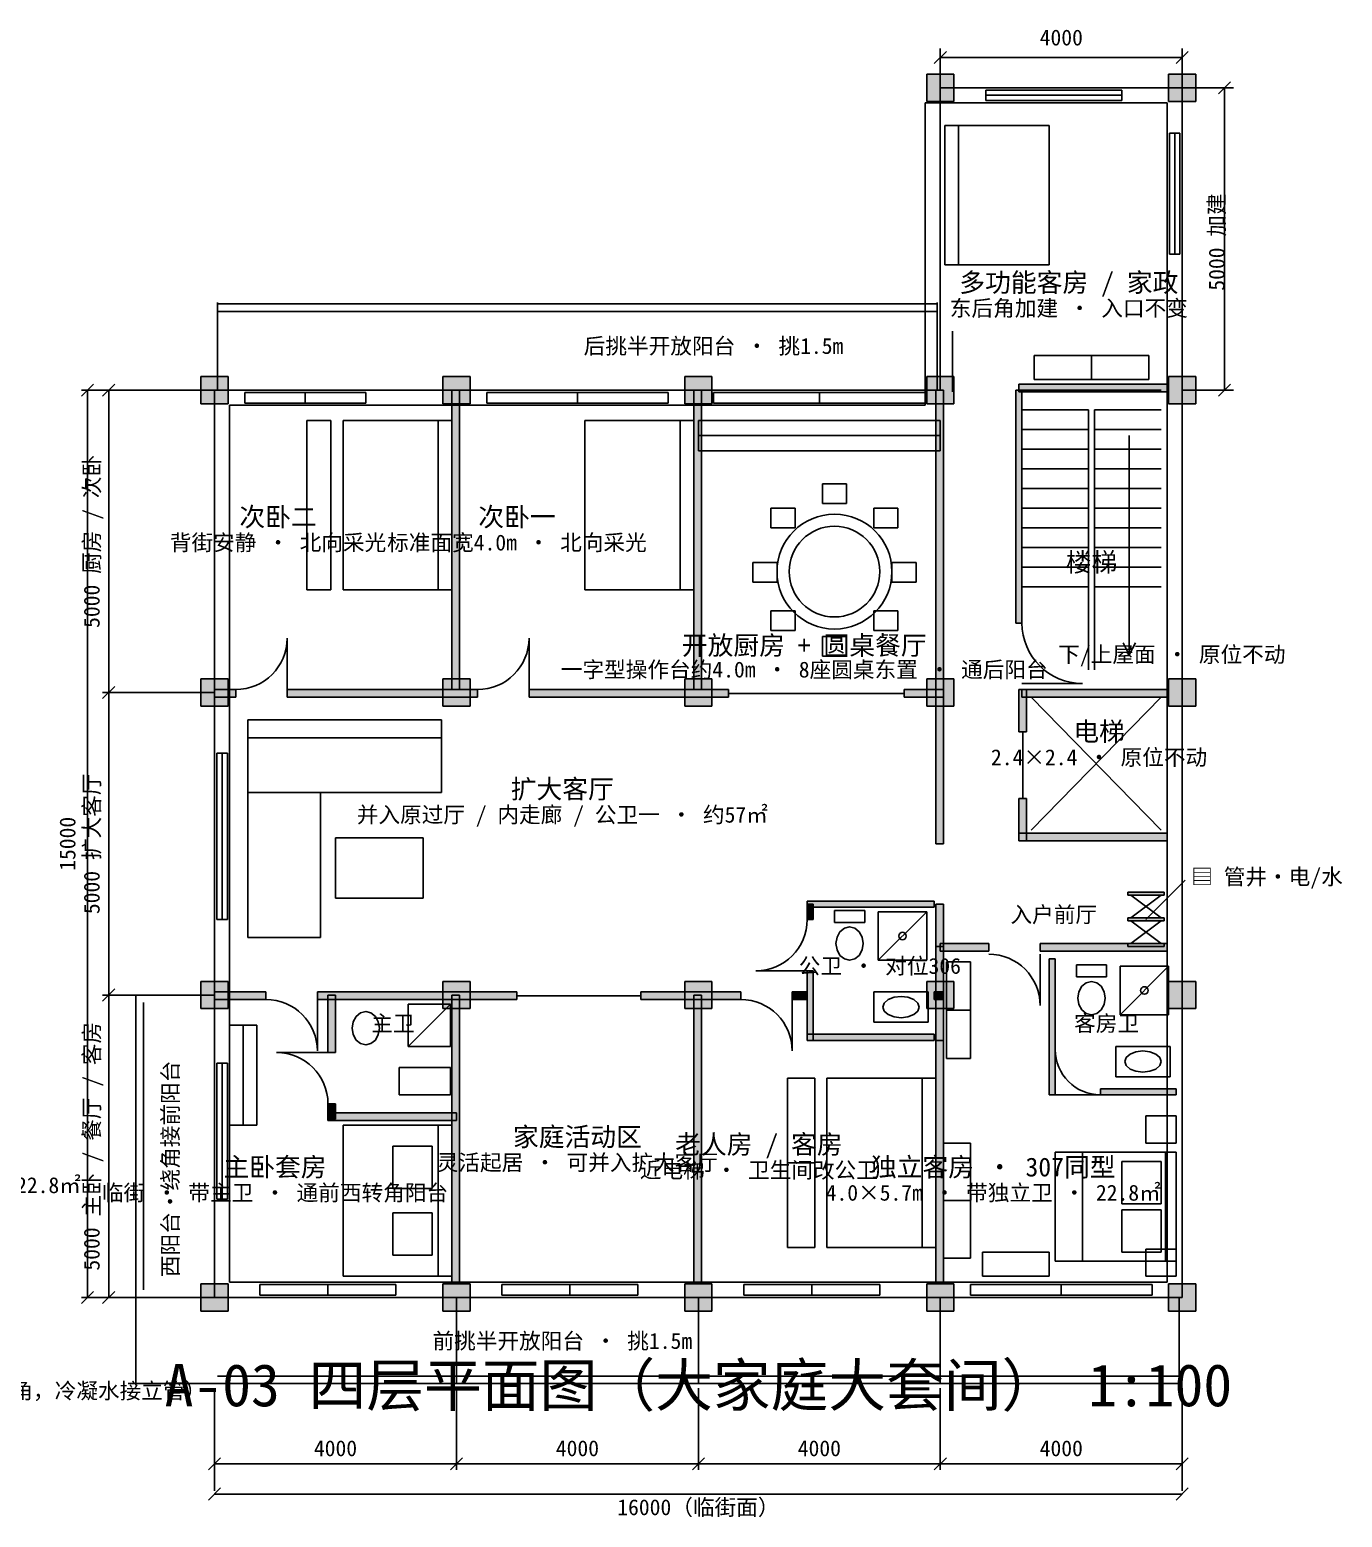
# Model space of a CAD drawing. Extents: x -1559 to 126850, y -3634 to 20959.
# Drawn here: x 40945 to 62646, y -3634 to 20959 of the extents above; entities that cross this region are included whole.
import ezdxf
from ezdxf.enums import TextEntityAlignment as Align

# ---------------------------------------------------------------- set-up
doc = ezdxf.new("R2010")
doc.units = 0
for name, color, linetype in [('COLUMN', 7, 'CONTINUOUS'), ('DIM', 1, 'CONTINUOUS'), ('DOOR', 3, 'CONTINUOUS'), ('FURN', 8, 'CONTINUOUS'), ('HVAC', 6, 'CONTINUOUS'), ('TXT', 2, 'CONTINUOUS'), ('WALL', 7, 'CONTINUOUS'), ('WINDOW', 4, 'CONTINUOUS')]:
    doc.layers.add(name, color=color, linetype=linetype)
doc.styles.add('wqy-unicode', font='simhei.ttf')

msp = doc.modelspace()

# ---------------------------------------------------------------- linework, layer by layer
at = {"layer": 'COLUMN'}
for p, q in [((56225, 20225), (55775, 20225)), ((55775, 20225), (55775, 19775)), ((56225, 19775), (56225, 20225)), ((60225, 20225), (59775, 20225)), ((59775, 20225), (59775, 19775)), ((60225, 19775), (60225, 20225)), ((55775, 19775), (56225, 19775)), ((59775, 19775), (60225, 19775)), ((44225, 15225), (43775, 15225)), ((43775, 15225), (43775, 14775)), ((44225, 14775), (44225, 15225)), ((48225, 15225), (47775, 15225)), ((47775, 15225), (47775, 14775)), ((48225, 14775), (48225, 15225)), ((52225, 15225), (51775, 15225)), ((51775, 15225), (51775, 14775)), ((52225, 14775), (52225, 15225)), ((56225, 15225), (55775, 15225)), ((55775, 15225), (55775, 14775)), ((56225, 14775), (56225, 15225)), ((60225, 15225), (59775, 15225)), ((59775, 15225), (59775, 14775)), ((60225, 14775), (60225, 15225)), ((43775, 14775), (44225, 14775)), ((47775, 14775), (48225, 14775)), ((51775, 14775), (52225, 14775)), ((55775, 14775), (56225, 14775)), ((59775, 14775), (60225, 14775)), ((44225, 10225), (43775, 10225)), ((43775, 10225), (43775, 9775)), ((44225, 9775), (44225, 10225)), ((48225, 10225), (47775, 10225)), ((47775, 10225), (47775, 9775)), ((48225, 9775), (48225, 10225)), ((52225, 10225), (51775, 10225)), ((51775, 10225), (51775, 9775)), ((52225, 9775), (52225, 10225)), ((56225, 10225), (55775, 10225)), ((55775, 10225), (55775, 9775)), ((56225, 9775), (56225, 10225)), ((60225, 10225), (59775, 10225)), ((59775, 10225), (59775, 9775)), ((60225, 9775), (60225, 10225)), ((43775, 9775), (44225, 9775)), ((47775, 9775), (48225, 9775)), ((51775, 9775), (52225, 9775)), ((55775, 9775), (56225, 9775)), ((59775, 9775), (60225, 9775)), ((44225, 5225), (43775, 5225)), ((43775, 5225), (43775, 4775)), ((44225, 4775), (44225, 5225)), ((48225, 5225), (47775, 5225)), ((47775, 5225), (47775, 4775)), ((48225, 4775), (48225, 5225)), ((52225, 5225), (51775, 5225)), ((51775, 5225), (51775, 4775)), ((52225, 4775), (52225, 5225)), ((56225, 5225), (55775, 5225)), ((55775, 5225), (55775, 4775)), ((56225, 4775), (56225, 5225)), ((60225, 5225), (59775, 5225)), ((59775, 5225), (59775, 4775)), ((60225, 4775), (60225, 5225)), ((43775, 4775), (44225, 4775)), ((47775, 4775), (48225, 4775)), ((51775, 4775), (52225, 4775)), ((55775, 4775), (56225, 4775)), ((59775, 4775), (60225, 4775)), ((44225, 225), (43775, 225)), ((43775, 225), (43775, -225)), ((44225, -225), (44225, 225)), ((48225, 225), (47775, 225)), ((47775, 225), (47775, -225)), ((48225, -225), (48225, 225)), ((52225, 225), (51775, 225)), ((51775, 225), (51775, -225)), ((52225, -225), (52225, 225)), ((56225, 225), (55775, 225)), ((55775, 225), (55775, -225)), ((56225, -225), (56225, 225)), ((60225, 225), (59775, 225)), ((59775, 225), (59775, -225)), ((60225, -225), (60225, 225)), ((43775, -225), (44225, -225)), ((47775, -225), (48225, -225)), ((51775, -225), (52225, -225)), ((55775, -225), (56225, -225)), ((59775, -225), (60225, -225))]:
    msp.add_line(p, q, dxfattribs=at)
for points in [[(55775, 19775), (56225, 19775), (55775, 20225), (56225, 20225)], [(59775, 19775), (60225, 19775), (59775, 20225), (60225, 20225)], [(43775, 14775), (44225, 14775), (43775, 15225), (44225, 15225)], [(47775, 14775), (48225, 14775), (47775, 15225), (48225, 15225)], [(51775, 14775), (52225, 14775), (51775, 15225), (52225, 15225)], [(55775, 14775), (56225, 14775), (55775, 15225), (56225, 15225)], [(59775, 14775), (60225, 14775), (59775, 15225), (60225, 15225)], [(43775, 9775), (44225, 9775), (43775, 10225), (44225, 10225)], [(47775, 9775), (48225, 9775), (47775, 10225), (48225, 10225)], [(51775, 9775), (52225, 9775), (51775, 10225), (52225, 10225)], [(55775, 9775), (56225, 9775), (55775, 10225), (56225, 10225)], [(59775, 9775), (60225, 9775), (59775, 10225), (60225, 10225)], [(43775, 4775), (44225, 4775), (43775, 5225), (44225, 5225)], [(47775, 4775), (48225, 4775), (47775, 5225), (48225, 5225)], [(51775, 4775), (52225, 4775), (51775, 5225), (52225, 5225)], [(55775, 4775), (56225, 4775), (55775, 5225), (56225, 5225)], [(59775, 4775), (60225, 4775), (59775, 5225), (60225, 5225)], [(43775, -225), (44225, -225), (43775, 225), (44225, 225)], [(47775, -225), (48225, -225), (47775, 225), (48225, 225)], [(51775, -225), (52225, -225), (51775, 225), (52225, 225)], [(55775, -225), (56225, -225), (55775, 225), (56225, 225)], [(59775, -225), (60225, -225), (59775, 225), (60225, 225)]]:
    msp.add_solid(points, dxfattribs=at)
at = {"layer": 'DIM'}
for p, q in [((55900, 20400), (56100, 20600)), ((56000, 20000), (56000, 20650)), ((56000, 20500), (60000, 20500)), ((59900, 20400), (60100, 20600)), ((60000, 20000), (60000, 20650)), ((60000, 20000), (60850, 20000)), ((60600, 19900), (60800, 20100)), ((60700, 20000), (60700, 15000)), ((41800, 14900), (42000, 15100)), ((42150, 14900), (42350, 15100)), ((60600, 14900), (60800, 15100)), ((44000, 15000), (41800, 15000)), ((41900, 15000), (41900, 0)), ((42250, 15000), (42250, 0)), ((60000, 15000), (60850, 15000)), ((42150, 9900), (42350, 10100)), ((44000, 10000), (42150, 10000)), ((42150, 4900), (42350, 5100)), ((44000, 5000), (42150, 5000)), ((41800, -100), (42000, 100)), ((44000, 0), (41800, 0)), ((42150, -100), (42350, 100)), ((44000, -1500), (44000, -3200)), ((48000, -1500), (48000, -2850)), ((52000, -1500), (52000, -2850)), ((56000, -1500), (56000, -2850)), ((60000, -1500), (60000, -3200)), ((43900, -2850), (44100, -2650)), ((47900, -2850), (48100, -2650)), ((51900, -2850), (52100, -2650)), ((55900, -2850), (56100, -2650)), ((59900, -2850), (60100, -2650)), ((44000, -2750), (60000, -2750)), ((43900, -3350), (44100, -3150)), ((59900, -3350), (60100, -3150)), ((44000, -3250), (60000, -3250))]:
    msp.add_line(p, q, dxfattribs=at)
at = {"layer": 'DOOR'}
for p, q in [((56200, 14975), (56200, 15975)), ((45200, 10050), (45200, 10900)), ((49200, 10050), (49200, 10900)), ((57350, 10150), (58350, 10150)), ((57650, 5675), (57650, 4825)), ((53800, 5400), (52950, 5400)), ((45700, 4925), (45700, 4075)), ((53550, 4925), (53550, 4075)), ((45875, 4050), (45025, 4050)), ((57900, 3350), (58650, 3350))]:
    msp.add_line(p, q, dxfattribs=at)
for centre, radius, start, end in [((58350, 11150), 1000, 180, 270), ((44350, 10900), 850, 270, 0), ((48350, 10900), 850, 270, 0), ((52950, 6250), 850, 270, 0), ((56800, 4825), 850, 0, 90), ((44850, 4075), 850, 0, 90), ((52700, 4075), 850, 0, 90), ((45025, 3200), 850, 0, 90), ((58650, 4100), 750, 180, 270)]:
    msp.add_arc(centre, radius, start, end, dxfattribs=at)
at = {"layer": 'FURN'}
for p, q in [((56075, 19375), (57800, 19375)), ((56075, 17075), (56075, 19375)), ((56075, 19375), (56300, 19375)), ((56075, 17075), (56075, 19375)), ((56300, 19375), (56300, 17075)), ((57800, 19375), (57800, 17075)), ((57800, 17075), (56075, 17075)), ((56300, 17075), (56075, 17075)), ((44050, 16450), (44050, 15000)), ((55950, 16425), (44050, 16425)), ((55950, 16300), (44050, 16300)), ((55950, 16450), (55950, 15000)), ((57550, 15575), (59450, 15575)), ((57550, 15175), (57550, 15575)), ((58500, 15575), (58500, 15175)), ((59450, 15575), (59450, 15175)), ((59450, 15175), (57550, 15175)), ((59650, 15000), (57350, 15000)), ((58450, 14675), (57350, 14675)), ((58450, 14675), (58450, 10375)), ((59650, 14675), (58550, 14675)), ((58550, 14675), (58550, 10375)), ((45525, 14500), (45925, 14500)), ((45525, 11700), (45525, 14500)), ((45925, 14500), (45925, 11700)), ((46125, 14500), (47925, 14500)), ((46125, 11700), (46125, 14500)), ((47700, 14500), (47925, 14500)), ((47700, 11700), (47700, 14500)), ((47925, 14500), (47925, 11700)), ((47925, 14500), (47925, 11700)), ((50125, 14500), (51925, 14500)), ((50125, 11700), (50125, 14500)), ((51700, 14500), (51925, 14500)), ((51700, 11700), (51700, 14500)), ((51925, 14500), (51925, 11700)), ((51925, 14500), (51925, 11700)), ((52000, 14500), (56000, 14500)), ((52000, 14000), (52000, 14500)), ((56000, 14500), (56000, 14000)), ((58450, 14350), (57350, 14350)), ((59650, 14350), (58550, 14350)), ((56000, 14250), (52000, 14250)), ((58450, 14025), (57350, 14025)), ((59650, 14025), (58550, 14025)), ((59125, 14250), (59125, 10625)), ((56000, 14000), (52000, 14000)), ((58450, 13700), (57350, 13700)), ((59650, 13700), (58550, 13700)), ((54050, 13450), (54450, 13450)), ((54050, 13125), (54050, 13450)), ((54450, 13450), (54450, 13125)), ((58450, 13375), (57350, 13375)), ((59650, 13375), (58550, 13375)), ((53200, 13050), (53600, 13050)), ((53200, 12725), (53200, 13050)), ((53600, 13050), (53600, 12725)), ((54450, 13125), (54050, 13125)), ((54900, 13050), (55300, 13050)), ((54900, 12725), (54900, 13050)), ((55300, 13050), (55300, 12725)), ((58450, 13050), (57350, 13050)), ((59650, 13050), (58550, 13050)), ((53600, 12725), (53200, 12725)), ((55300, 12725), (54900, 12725)), ((58450, 12725), (57350, 12725)), ((59650, 12725), (58550, 12725)), ((58450, 12400), (57350, 12400)), ((59650, 12400), (58550, 12400)), ((52900, 12150), (53300, 12150)), ((52900, 11825), (52900, 12150)), ((53300, 12150), (53300, 11825)), ((55200, 12150), (55600, 12150)), ((55200, 11825), (55200, 12150)), ((55600, 12150), (55600, 11825)), ((58450, 12075), (57350, 12075)), ((59650, 12075), (58550, 12075)), ((53300, 11825), (52900, 11825)), ((55600, 11825), (55200, 11825)), ((45925, 11700), (45525, 11700)), ((47925, 11700), (46125, 11700)), ((47925, 11700), (47700, 11700)), ((51925, 11700), (50125, 11700)), ((51925, 11700), (51700, 11700)), ((58450, 11750), (57350, 11750)), ((59650, 11750), (58550, 11750)), ((53200, 11350), (53600, 11350)), ((53200, 11025), (53200, 11350)), ((53600, 11350), (53600, 11025)), ((54900, 11350), (55300, 11350)), ((54900, 11025), (54900, 11350)), ((55300, 11350), (55300, 11025)), ((53600, 11025), (53200, 11025)), ((54050, 10925), (54450, 10925)), ((54050, 10600), (54050, 10925)), ((54450, 10925), (54450, 10600)), ((55300, 11025), (54900, 11025)), ((59125, 10625), (59025, 10825)), ((59225, 10825), (59125, 10625)), ((54450, 10600), (54050, 10600)), ((59650, 9925), (57500, 7725)), ((57500, 9925), (59650, 7725)), ((44550, 9550), (47750, 9550)), ((44550, 8350), (44550, 9550)), ((47750, 9550), (47750, 8350)), ((47750, 9250), (44550, 9250)), ((47750, 8350), (44550, 8350)), ((44550, 8350), (45750, 8350)), ((44550, 5950), (44550, 8350)), ((45750, 8350), (45750, 5950)), ((46000, 7600), (47450, 7600)), ((46000, 6600), (46000, 7600)), ((47450, 7600), (47450, 6600)), ((59650, 6650), (59150, 6275)), ((59150, 6650), (59650, 6275)), ((47450, 6600), (46000, 6600)), ((54250, 6400), (54750, 6400)), ((54250, 6200), (54250, 6400)), ((54750, 6400), (54750, 6200)), ((54750, 6200), (54250, 6200)), ((54975, 6375), (55775, 6375)), ((54975, 5575), (54975, 6375)), ((55775, 6375), (54975, 5575)), ((55775, 6375), (55775, 5575)), ((59650, 6225), (59150, 5850)), ((59150, 6225), (59650, 5850)), ((45750, 5950), (44550, 5950)), ((54275, 5850), (54292.1, 5955.2)), ((54292.1, 5955.2), (54340.9, 6044.5)), ((54340.9, 6044.5), (54413.9, 6104.1)), ((54413.9, 6104.1), (54500, 6125)), ((54500, 6125), (54586.1, 6104.1)), ((54586.1, 6104.1), (54659.1, 6044.5)), ((54659.1, 6044.5), (54707.9, 5955.2)), ((54707.9, 5955.2), (54725, 5850)), ((54292.1, 5744.8), (54275, 5850)), ((54340.9, 5655.5), (54292.1, 5744.8)), ((54707.9, 5744.8), (54659.1, 5655.5)), ((54725, 5850), (54707.9, 5744.8)), ((54413.9, 5595.9), (54340.9, 5655.5)), ((54500, 5575), (54413.9, 5595.9)), ((54586.1, 5595.9), (54500, 5575)), ((54659.1, 5655.5), (54586.1, 5595.9)), ((55775, 5575), (54975, 5575)), ((56100, 5550), (56500, 5550)), ((56100, 3950), (56100, 5550)), ((56500, 5550), (56500, 3950)), ((58250, 5500), (58750, 5500)), ((58250, 5300), (58250, 5500)), ((58750, 5500), (58750, 5300)), ((58975, 5475), (59775, 5475)), ((58975, 4675), (58975, 5475)), ((59775, 5475), (58975, 4675)), ((59775, 5475), (59775, 4675)), ((58750, 5300), (58250, 5300)), ((58340.9, 5144.5), (58413.9, 5204.1)), ((58413.9, 5204.1), (58500, 5225)), ((58500, 5225), (58586.1, 5204.1)), ((58586.1, 5204.1), (58659.1, 5144.5)), ((44000, 5000), (42700, 5000)), ((42700, 5000), (42700, -1450)), ((54900, 5050), (55800, 5050)), ((54900, 4550), (54900, 5050)), ((55072.8, 4867), (55137.9, 4923.7)), ((55137.9, 4923.7), (55235.2, 4961.7)), ((55235.2, 4961.7), (55350, 4975)), ((55350, 4975), (55464.8, 4961.7)), ((55464.8, 4961.7), (55562.1, 4923.7)), ((55562.1, 4923.7), (55627.2, 4867)), ((55800, 5050), (55800, 4550)), ((58275, 4950), (58292.1, 5055.2)), ((58292.1, 4844.8), (58275, 4950)), ((58292.1, 5055.2), (58340.9, 5144.5)), ((58659.1, 5144.5), (58707.9, 5055.2)), ((58707.9, 5055.2), (58725, 4950)), ((58725, 4950), (58707.9, 4844.8)), ((42825, 4875), (42825, 125)), ((46340.9, 4644.5), (46413.9, 4704.1)), ((46413.9, 4704.1), (46500, 4725)), ((46500, 4725), (46586.1, 4704.1)), ((46586.1, 4704.1), (46659.1, 4644.5)), ((47200, 4850), (47900, 4850)), ((47200, 4150), (47200, 4850)), ((47900, 4850), (47200, 4150)), ((47900, 4850), (47900, 4150)), ((55050, 4800), (55072.8, 4867)), ((55072.8, 4733), (55050, 4800)), ((55137.9, 4676.3), (55072.8, 4733)), ((55235.2, 4638.3), (55137.9, 4676.3)), ((55562.1, 4676.3), (55464.8, 4638.3)), ((55627.2, 4733), (55562.1, 4676.3)), ((55627.2, 4867), (55650, 4800)), ((55650, 4800), (55627.2, 4733)), ((56500, 4750), (56100, 4750)), ((58340.9, 4755.5), (58292.1, 4844.8)), ((58413.9, 4695.9), (58340.9, 4755.5)), ((58500, 4675), (58413.9, 4695.9)), ((58586.1, 4695.9), (58500, 4675)), ((58659.1, 4755.5), (58586.1, 4695.9)), ((58707.9, 4844.8), (58659.1, 4755.5)), ((59775, 4675), (58975, 4675)), ((44250, 4500), (44700, 4500)), ((44250, 2850), (44250, 4500)), ((44475, 4500), (44475, 2850)), ((44700, 4500), (44700, 2850)), ((46275, 4450), (46292.1, 4555.2)), ((46292.1, 4344.8), (46275, 4450)), ((46292.1, 4555.2), (46340.9, 4644.5)), ((46659.1, 4644.5), (46707.9, 4555.2)), ((46707.9, 4555.2), (46725, 4450)), ((46725, 4450), (46707.9, 4344.8)), ((55800, 4550), (54900, 4550)), ((55350, 4625), (55235.2, 4638.3)), ((55464.8, 4638.3), (55350, 4625)), ((46340.9, 4255.5), (46292.1, 4344.8)), ((46413.9, 4195.9), (46340.9, 4255.5)), ((46500, 4175), (46413.9, 4195.9)), ((46586.1, 4195.9), (46500, 4175)), ((46659.1, 4255.5), (46586.1, 4195.9)), ((46707.9, 4344.8), (46659.1, 4255.5)), ((47900, 4150), (47200, 4150)), ((56500, 3950), (56100, 3950)), ((58900, 4150), (59800, 4150)), ((58900, 3650), (58900, 4150)), ((59050, 3900), (59072.8, 3967)), ((59072.8, 3967), (59137.9, 4023.7)), ((59137.9, 4023.7), (59235.2, 4061.7)), ((59235.2, 4061.7), (59350, 4075)), ((59350, 4075), (59464.8, 4061.7)), ((59464.8, 4061.7), (59562.1, 4023.7)), ((59562.1, 4023.7), (59627.2, 3967)), ((59627.2, 3967), (59650, 3900)), ((59800, 4150), (59800, 3650)), ((47050, 3800), (47900, 3800)), ((47050, 3350), (47050, 3800)), ((47900, 3800), (47900, 3350)), ((59072.8, 3833), (59050, 3900)), ((59137.9, 3776.3), (59072.8, 3833)), ((59235.2, 3738.3), (59137.9, 3776.3)), ((59350, 3725), (59235.2, 3738.3)), ((59464.8, 3738.3), (59350, 3725)), ((59562.1, 3776.3), (59464.8, 3738.3)), ((59627.2, 3833), (59562.1, 3776.3)), ((59650, 3900), (59627.2, 3833)), ((53475, 3625), (53925, 3625)), ((53475, 825), (53475, 3625)), ((53925, 3625), (53925, 825)), ((54125, 3625), (55925, 3625)), ((54125, 825), (54125, 3625)), ((55700, 3625), (55925, 3625)), ((55700, 825), (55700, 3625)), ((55925, 3625), (55925, 825)), ((55925, 3625), (55925, 825)), ((59800, 3650), (58900, 3650)), ((47900, 3350), (47050, 3350)), ((59400, 3000), (59900, 3000)), ((59400, 2550), (59400, 3000)), ((59900, 3000), (59900, 2550)), ((44700, 2850), (44250, 2850)), ((46125, 2850), (47925, 2850)), ((46125, 350), (46125, 2850)), ((47700, 2850), (47925, 2850)), ((47700, 350), (47700, 2850)), ((47925, 2850), (47925, 350)), ((47925, 2850), (47925, 350)), ((46950, 2500), (47600, 2500)), ((46950, 1800), (46950, 2500)), ((47600, 2500), (47600, 1800)), ((56050, 2550), (56500, 2550)), ((56050, 650), (56050, 2550)), ((56500, 2550), (56500, 650)), ((59900, 2550), (59400, 2550)), ((53925, 2225), (53475, 2225)), ((57900, 2400), (59900, 2400)), ((57900, 600), (57900, 2400)), ((58350, 2400), (58350, 600)), ((59000, 2250), (59650, 2250)), ((59000, 1550), (59000, 2250)), ((59650, 2250), (59650, 1550)), ((59725, 2400), (59900, 2400)), ((59725, 600), (59725, 2400)), ((59900, 2400), (59900, 600)), ((59900, 2400), (59900, 600)), ((47600, 1800), (46950, 1800)), ((56500, 1600), (56050, 1600)), ((59650, 1550), (59000, 1550)), ((46950, 1400), (47600, 1400)), ((46950, 700), (46950, 1400)), ((47600, 1400), (47600, 700)), ((59000, 1450), (59650, 1450)), ((59000, 750), (59000, 1450)), ((59650, 1450), (59650, 750)), ((53925, 825), (53475, 825)), ((55925, 825), (54125, 825)), ((55925, 825), (55700, 825)), ((56700, 750), (57800, 750)), ((56700, 350), (56700, 750)), ((57800, 750), (57800, 350)), ((59650, 750), (59000, 750)), ((59400, 800), (59900, 800)), ((59400, 350), (59400, 800)), ((59900, 800), (59900, 350)), ((47600, 700), (46950, 700)), ((56500, 650), (56050, 650)), ((59900, 600), (57900, 600)), ((59900, 600), (59725, 600)), ((47925, 350), (46125, 350)), ((47925, 350), (47700, 350)), ((57800, 350), (56700, 350)), ((59900, 350), (59400, 350)), ((48000, 0), (48000, -1425)), ((52000, 0), (52000, -1425)), ((56000, 0), (56000, -1425)), ((59950, 0), (59950, -1425)), ((59950, -1425), (42700, -1425)), ((59950, -1300), (44050, -1300))]:
    msp.add_line(p, q, dxfattribs=at)
for centre, radius in [((54250, 12000), 950), ((54250, 12000), 750), ((55375, 5975), 62.5), ((59375, 5075), 62.5)]:
    msp.add_circle(centre, radius, dxfattribs=at)
at = {"layer": 'HVAC'}
msp.add_line((59400, 6250), (60050, 6900), dxfattribs=at)
at = {"layer": 'WALL'}
for p, q in [((56000, 15000), (56000, 20000)), ((56000, 20000), (60000, 20000)), ((60000, 20000), (60000, 0)), ((55750, 14750), (55750, 19750)), ((55750, 19750), (59750, 19750)), ((59750, 19750), (59750, 250)), ((59750, 15100), (57300, 15100)), ((57300, 15100), (57300, 14975)), ((59750, 14975), (59750, 15100)), ((44000, 0), (44000, 15000)), ((44000, 15000), (56000, 15000)), ((48050, 15000), (47925, 15000)), ((47925, 15000), (47925, 10050)), ((48050, 10050), (48050, 15000)), ((52050, 15000), (51925, 15000)), ((51925, 15000), (51925, 10050)), ((52050, 10050), (52050, 15000)), ((56050, 15000), (55925, 15000)), ((55925, 15000), (55925, 7500)), ((56050, 7500), (56050, 15000)), ((57350, 15000), (57250, 15000)), ((57250, 15000), (57250, 11150)), ((57300, 14975), (59750, 14975)), ((57350, 11150), (57350, 15000)), ((44250, 250), (44250, 14750)), ((44250, 14750), (55750, 14750)), ((57250, 11150), (57350, 11150)), ((44350, 10050), (44000, 10050)), ((44000, 10050), (44000, 9925)), ((44000, 9925), (44350, 9925)), ((44350, 9925), (44350, 10050)), ((48350, 10050), (45200, 10050)), ((45200, 10050), (45200, 9925)), ((45200, 9925), (48350, 9925)), ((47925, 10050), (48050, 10050)), ((48350, 9925), (48350, 10050)), ((52500, 10050), (49200, 10050)), ((49200, 10050), (49200, 9925)), ((49200, 9925), (52500, 9925)), ((51925, 10050), (52050, 10050)), ((52500, 9925), (52500, 10050)), ((56050, 10050), (55400, 10050)), ((55400, 10050), (55400, 9925)), ((55400, 9925), (56050, 9925)), ((56050, 9925), (56050, 10050)), ((57425, 10050), (57300, 10050)), ((57300, 10050), (57300, 9350)), ((59750, 10050), (57350, 10050)), ((57350, 10050), (57350, 9925)), ((57350, 9925), (59750, 9925)), ((57425, 9350), (57425, 10050)), ((59750, 9925), (59750, 10050)), ((57300, 9350), (57425, 9350)), ((57425, 8250), (57300, 8250)), ((57300, 8250), (57300, 7550)), ((57425, 7550), (57425, 8250)), ((59750, 7675), (57300, 7675)), ((57300, 7675), (57300, 7550)), ((59750, 7550), (59750, 7675)), ((55925, 7500), (56050, 7500)), ((57300, 7550), (57425, 7550)), ((57300, 7550), (59750, 7550)), ((59700, 6700), (59100, 6700)), ((59100, 6700), (59100, 6650)), ((59100, 6650), (59700, 6650)), ((59700, 6650), (59700, 6700)), ((55900, 6550), (53800, 6550)), ((53800, 6550), (53800, 6450)), ((53900, 6500), (53800, 6500)), ((53800, 6500), (53800, 6250)), ((53800, 6450), (55900, 6450)), ((53900, 6250), (53900, 6500)), ((55900, 6450), (55900, 6550)), ((56050, 6500), (55925, 6500)), ((55925, 6500), (55925, 4250)), ((56050, 4250), (56050, 6500)), ((53800, 6250), (53900, 6250)), ((59700, 6275), (59100, 6275)), ((59100, 6275), (59100, 6225)), ((59100, 6225), (59700, 6225)), ((59700, 6225), (59700, 6275)), ((56050, 5800), (55925, 5800)), ((55925, 5800), (55925, 250)), ((56800, 5850), (56000, 5850)), ((56000, 5850), (56000, 5725)), ((56000, 5725), (56800, 5725)), ((56050, 250), (56050, 5800)), ((56800, 5725), (56800, 5850)), ((59750, 5850), (57650, 5850)), ((57650, 5850), (57650, 5725)), ((57650, 5725), (59750, 5725)), ((59700, 5850), (59100, 5850)), ((59100, 5850), (59100, 5800)), ((59100, 5800), (59700, 5800)), ((59700, 5800), (59700, 5850)), ((59750, 5725), (59750, 5850)), ((57900, 5600), (57800, 5600)), ((57800, 5600), (57800, 3350)), ((57900, 3350), (57900, 5600)), ((53900, 5400), (53800, 5400)), ((53800, 5400), (53800, 4250)), ((53900, 4250), (53900, 5400)), ((44850, 5050), (44000, 5050)), ((44000, 5050), (44000, 4925)), ((44000, 4925), (44850, 4925)), ((44850, 4925), (44850, 5050)), ((49000, 5050), (45700, 5050)), ((45700, 5050), (45700, 4925)), ((45700, 4925), (49000, 4925)), ((46000, 5000), (45875, 5000)), ((45875, 5000), (45875, 4050)), ((46000, 4050), (46000, 5000)), ((48050, 5000), (47925, 5000)), ((47925, 5000), (47925, 250)), ((48050, 250), (48050, 5000)), ((49000, 4925), (49000, 5050)), ((52700, 5050), (51050, 5050)), ((51050, 5050), (51050, 4925)), ((51050, 4925), (52700, 4925)), ((52050, 5000), (51925, 5000)), ((51925, 5000), (51925, 250)), ((52050, 250), (52050, 5000)), ((52700, 4925), (52700, 5050)), ((53800, 5050), (53550, 5050)), ((53550, 5050), (53550, 4925)), ((53550, 4925), (53800, 4925)), ((53800, 4925), (53800, 5050)), ((56050, 5050), (55900, 5050)), ((55900, 5050), (55900, 4925)), ((55900, 4925), (56050, 4925)), ((56050, 4925), (56050, 5050)), ((55900, 4350), (53800, 4350)), ((53800, 4350), (53800, 4250)), ((53800, 4250), (53900, 4250)), ((53800, 4250), (55900, 4250)), ((55900, 4250), (55900, 4350)), ((55925, 4250), (56050, 4250)), ((45875, 4050), (46000, 4050)), ((59900, 3450), (58650, 3450)), ((58650, 3450), (58650, 3350)), ((59900, 3350), (59900, 3450)), ((46000, 3200), (45875, 3200)), ((45875, 3200), (45875, 2950)), ((46000, 2950), (46000, 3200)), ((57800, 3350), (57900, 3350)), ((58650, 3350), (59900, 3350)), ((48000, 3050), (45875, 3050)), ((45875, 3050), (45875, 2925)), ((48000, 2925), (48000, 3050)), ((45875, 2950), (46000, 2950)), ((45875, 2925), (48000, 2925)), ((59750, 250), (44250, 250)), ((47925, 250), (48050, 250)), ((51925, 250), (52050, 250)), ((55925, 250), (56050, 250)), ((60000, 0), (44000, 0))]:
    msp.add_line(p, q, dxfattribs=at)
for points in [[(57300, 14975), (59750, 14975), (57300, 15100), (59750, 15100)], [(47925, 10050), (48050, 10050), (47925, 15000), (48050, 15000)], [(51925, 10050), (52050, 10050), (51925, 15000), (52050, 15000)], [(55925, 7500), (56050, 7500), (55925, 15000), (56050, 15000)], [(57250, 11150), (57350, 11150), (57250, 15000), (57350, 15000)], [(44000, 9925), (44350, 9925), (44000, 10050), (44350, 10050)], [(45200, 9925), (48350, 9925), (45200, 10050), (48350, 10050)], [(49200, 9925), (52500, 9925), (49200, 10050), (52500, 10050)], [(55400, 9925), (56050, 9925), (55400, 10050), (56050, 10050)], [(57300, 9350), (57425, 9350), (57300, 10050), (57425, 10050)], [(57350, 9925), (59750, 9925), (57350, 10050), (59750, 10050)], [(57300, 7550), (57425, 7550), (57300, 8250), (57425, 8250)], [(57300, 7550), (59750, 7550), (57300, 7675), (59750, 7675)], [(59100, 6650), (59700, 6650), (59100, 6700), (59700, 6700)], [(53800, 6450), (55900, 6450), (53800, 6550), (55900, 6550)], [(53800, 6250), (53900, 6250), (53800, 6500), (53900, 6500)], [(55925, 4250), (56050, 4250), (55925, 6500), (56050, 6500)], [(59100, 6225), (59700, 6225), (59100, 6275), (59700, 6275)], [(55925, 250), (56050, 250), (55925, 5800), (56050, 5800)], [(56000, 5725), (56800, 5725), (56000, 5850), (56800, 5850)], [(57650, 5725), (59750, 5725), (57650, 5850), (59750, 5850)], [(59100, 5800), (59700, 5800), (59100, 5850), (59700, 5850)], [(57800, 3350), (57900, 3350), (57800, 5600), (57900, 5600)], [(53800, 4250), (53900, 4250), (53800, 5400), (53900, 5400)], [(44000, 4925), (44850, 4925), (44000, 5050), (44850, 5050)], [(45700, 4925), (49000, 4925), (45700, 5050), (49000, 5050)], [(45875, 4050), (46000, 4050), (45875, 5000), (46000, 5000)], [(47925, 250), (48050, 250), (47925, 5000), (48050, 5000)], [(51050, 4925), (52700, 4925), (51050, 5050), (52700, 5050)], [(51925, 250), (52050, 250), (51925, 5000), (52050, 5000)], [(53550, 4925), (53800, 4925), (53550, 5050), (53800, 5050)], [(55900, 4925), (56050, 4925), (55900, 5050), (56050, 5050)], [(53800, 4250), (55900, 4250), (53800, 4350), (55900, 4350)], [(58650, 3350), (59900, 3350), (58650, 3450), (59900, 3450)], [(45875, 2950), (46000, 2950), (45875, 3200), (46000, 3200)], [(45875, 2925), (48000, 2925), (45875, 3050), (48000, 3050)]]:
    msp.add_solid(points, dxfattribs=at)
at = {"layer": 'WINDOW'}
for p, q in [((56750, 19962.5), (59000, 19962.5)), ((56750, 19787.5), (56750, 19962.5)), ((59000, 19962.5), (59000, 19787.5)), ((59000, 19875), (56750, 19875)), ((59000, 19787.5), (56750, 19787.5)), ((59787.5, 19250), (59962.5, 19250)), ((59787.5, 17250), (59787.5, 19250)), ((59875, 19250), (59875, 17250)), ((59962.5, 19250), (59962.5, 17250)), ((59962.5, 17250), (59787.5, 17250)), ((44500, 14962.5), (46500, 14962.5)), ((44500, 14787.5), (44500, 14962.5)), ((46500, 14787.5), (44500, 14787.5)), ((45500, 14950), (45500, 14800)), ((46500, 14962.5), (46500, 14787.5)), ((48500, 14962.5), (51500, 14962.5)), ((48500, 14787.5), (48500, 14962.5)), ((51500, 14787.5), (48500, 14787.5)), ((50000, 14950), (50000, 14800)), ((51500, 14962.5), (51500, 14787.5)), ((52250, 14962.5), (55750, 14962.5)), ((52250, 14787.5), (52250, 14962.5)), ((55750, 14787.5), (52250, 14787.5)), ((54000, 14950), (54000, 14800)), ((55750, 14962.5), (55750, 14787.5)), ((55400, 9987.5), (52500, 9987.5)), ((57362.5, 9350), (57362.5, 8250)), ((44037.5, 9000), (44212.5, 9000)), ((44037.5, 6250), (44037.5, 9000)), ((44125, 9000), (44125, 6250)), ((44212.5, 9000), (44212.5, 6250)), ((44212.5, 6250), (44037.5, 6250)), ((51050, 4987.5), (49000, 4987.5)), ((44037.5, 3875), (44212.5, 3875)), ((44037.5, 1625), (44037.5, 3875)), ((44125, 3875), (44125, 1625)), ((44212.5, 3875), (44212.5, 1625)), ((44212.5, 1625), (44037.5, 1625)), ((44750, 212.5), (47000, 212.5)), ((44750, 37.5), (44750, 212.5)), ((47000, 37.5), (44750, 37.5)), ((45875, 200), (45875, 50)), ((47000, 212.5), (47000, 37.5)), ((48750, 212.5), (51000, 212.5)), ((48750, 37.5), (48750, 212.5)), ((51000, 37.5), (48750, 37.5)), ((49875, 200), (49875, 50)), ((51000, 212.5), (51000, 37.5)), ((52750, 212.5), (55000, 212.5)), ((52750, 37.5), (52750, 212.5)), ((55000, 37.5), (52750, 37.5)), ((53875, 200), (53875, 50)), ((55000, 212.5), (55000, 37.5)), ((56500, 212.5), (59500, 212.5)), ((56500, 37.5), (56500, 212.5)), ((59500, 37.5), (56500, 37.5)), ((58000, 200), (58000, 50)), ((59500, 212.5), (59500, 37.5))]:
    msp.add_line(p, q, dxfattribs=at)

# ---------------------------------------------------------------- texts
at = {"layer": 'DIM', "style": 'wqy-unicode'}
for s, p in [('4000', (58000, 20700)), ('4000', (46000, -2625)), ('4000', (50000, -2625)), ('4000', (54000, -2625)), ('4000', (58000, -2625)), ('16000（临街面）', (52000, -3600))]:
    msp.add_text(s, height=262.5, dxfattribs=at).set_placement(p, align=Align.CENTER)
for s, p in [('5000 加建', (60700, 17450)), ('5000 厨房 / 次卧', (42100, 12500)), ('5000 扩大客厅', (42100, 7500)), ('15000', (41700, 7500)), ('5000 主卧 / 餐厅 / 客房', (42100, 2500))]:
    msp.add_text(s, height=262.5, rotation=90, dxfattribs=at).set_placement(p, align=Align.CENTER)
at = {"layer": 'TXT', "style": 'wqy-unicode'}
for s, height, p in [('多功能客房 / 家政', 312.5, (58125, 16625)), ('东后角加建 · 入口不变', 262.5, (58125, 16225)), ('后挑半开放阳台 · 挑1.5m', 262.5, (52250, 15600)), ('次卧二', 312.5, (45050, 12750)), ('次卧一', 312.5, (49000, 12750)), ('背街安静 · 北向采光', 262.5, (45050, 12350)), ('标准面宽4.0m · 北向采光', 262.5, (49000, 12350)), ('楼梯', 312.5, (58500, 12000)), ('开放厨房 + 圆桌餐厅', 312.5, (53750, 10625)), ('一字型操作台约4.0m · 8座圆桌东置 · 通后阳台', 262.5, (53750, 10250)), ('电梯', 312.5, (58625, 9200)), ('2.4×2.4 · 原位不动', 262.5, (58625, 8800)), ('扩大客厅', 312.5, (49750, 8250)), ('并入原过厅 / 内走廊 / 公卫一 · 约57㎡', 262.5, (49750, 7850)), ('入户前厅', 262.5, (57875, 6200)), ('公卫 · 对位306', 262.5, (55000, 5350)), ('主卫', 262.5, (46950, 4400)), ('客房卫', 262.5, (58750, 4400)), ('家庭活动区', 312.5, (50000, 2500)), ('老人房 / 客房', 312.5, (53000, 2375)), ('主卧套房', 312.5, (45000, 2000)), ('灵活起居 · 可并入扩大客厅', 262.5, (50000, 2100)), ('近电梯 · 卫生间改公卫', 262.5, (53000, 1975)), ('独立客房 · 307同型', 312.5, (56875, 2000)), ('临街 · 带主卫 · 通前西转角阳台', 262.5, (45000, 1600)), ('4.0×5.7m · 带独立卫 · 22.8㎡', 262.5, (56875, 1600)), ('前挑半开放阳台 · 挑1.5m', 262.5, (49750, -850)), ('A-03 四层平面图（大家庭大套间） 1:100', 700, (52000, -1800))]:
    msp.add_text(s, height=height, dxfattribs=at).set_placement(p, align=Align.CENTER)
for s, p in [('下/上屋面 · 原位不动', (57950, 10500)), ('▤ 管井·电/水', (60150, 6825)), ('4.0×5.7m · 阳台不动 · 22.8㎡', (36250, 1725)), ('▨ 空调外机位·百叶（各房阳台角，冷凝水接立管）', (35450, -1675))]:
    msp.add_text(s, height=262.5, dxfattribs=at).set_placement(p)
msp.add_text('西阳台·绕角接前阳台', height=262.5, rotation=90, dxfattribs=at).set_placement((43400, 2125), align=Align.CENTER)

doc.saveas('drawing.dxf')
